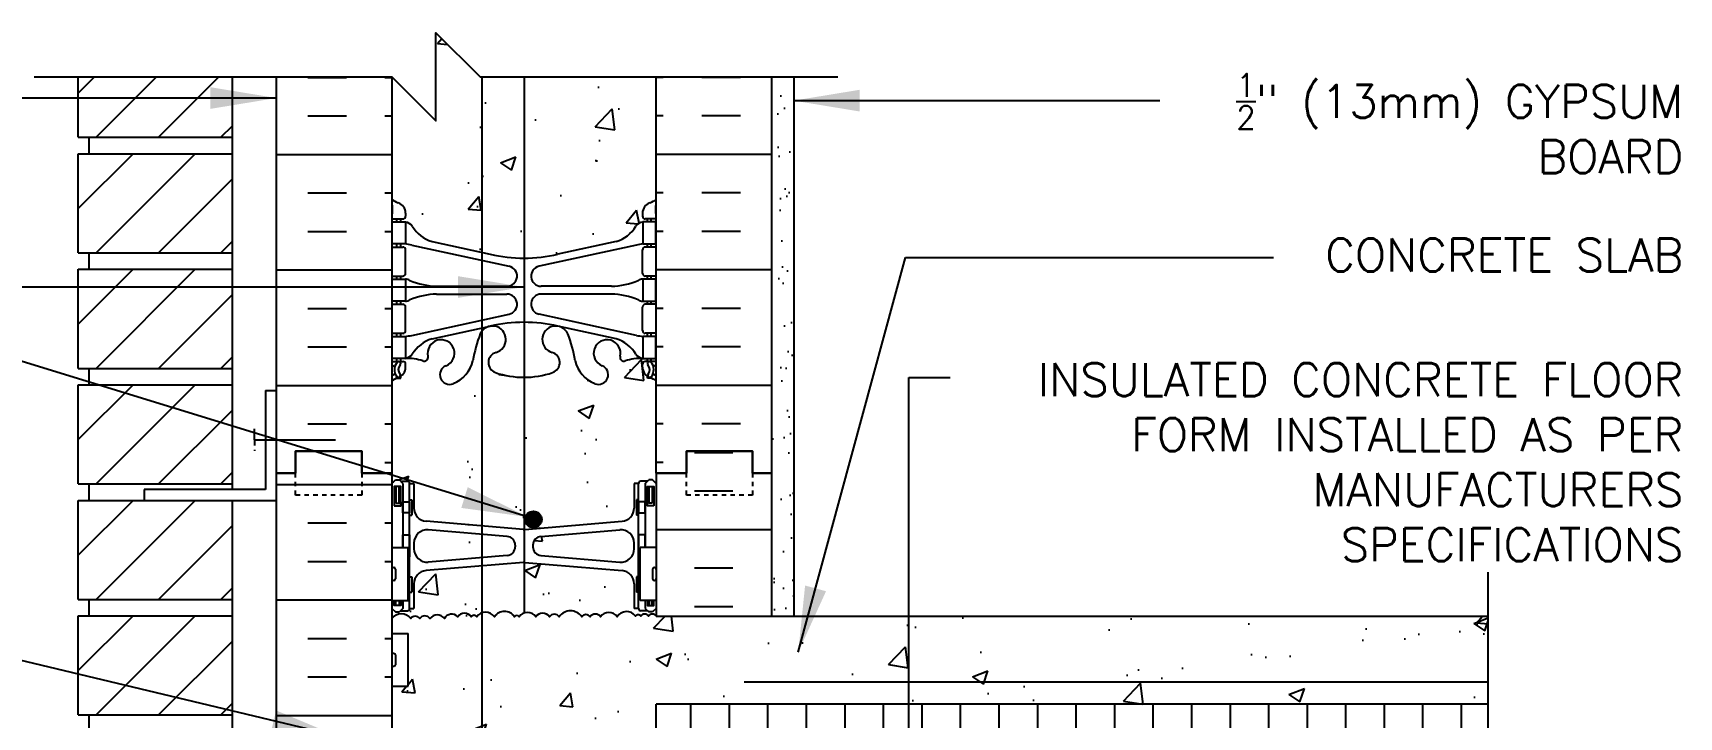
# Model space of a CAD drawing. Header units: inches. Extents: x 165.4 to 221.6, y 87.5 to 157.2.
# Drawn here: x 184.14 to 221.53, y 141.7 to 157.24 of the extents above; entities that cross this region are included whole.
import ezdxf

# ---------------------------------------------------------------- set-up
doc = ezdxf.new("R2010")
doc.units = ezdxf.units.IN
doc.header["$LTSCALE"] = 0.5
doc.header["$MEASUREMENT"] = 0
doc.linetypes.add('DASHED2', pattern=[0.375, 0.25, -0.125])
for name, color, linetype in [('HATCH', 12, 'Continuous'), ('line25', 2, 'Continuous'), ('LINE3', 3, 'Continuous'), ('LINE50', 5, 'Continuous'), ('LINE9', 9, 'Continuous'), ('TEXT', 4, 'Continuous'), ('Web_Edge', 9, 'Continuous')]:
    doc.layers.add(name, color=color, linetype=linetype)
doc.styles.add('DIM', font='romans.shx', dxfattribs={"width": 0.7})
doc.styles.add('ROMANS', font='romans.shx', dxfattribs={"height": 0.75})
doc.styles.get("Standard").update_dxf_attribs({"font": 'romans.shx', "height": 0.75})
doc.linetypes.add('STEEL', pattern='A,0.5,-0.2,["X",Standard,S=0.1,R=0,X=-0.1,Y=-0.05],-0.1', length=0.8)
doc.dimstyles.new('ext_8', dxfattribs={"dimscale": 8, "dimtxt": 0.09375, "dimasz": 0.09375, "dimexe": 0.09375, "dimexo": 0.0625, "dimgap": 0.0625, "dimtad": 1, "dimdec": 1, "dimzin": 3, "dimdsep": 46, "dimlunit": 4, "dimtxsty": 'DIM', "dimcen": 0.09, "dimdle": 0.09375, "dimclrt": 4, "dimadec": 0, "dimazin": 0, "dimtfac": 1, "dimtdec": 1, "dimtmove": 2, "dimatfit": 3, "dimfxl": 1, "dimfrac": 2, "dimtolj": 1, "dimtzin": 0, "dimarcsym": 0})

msp = doc.modelspace()

# ---------------------------------------------------------------- hatches: boundary and pattern name
at = {"layer": 'HATCH'}
h = msp.add_hatch(dxfattribs=at)
h.set_pattern_fill('AR-CONC', color=256, scale=0.5)
h.set_pattern_definition([(50, (0, 0), (3.5863, -0.31376), [0.375, -4.125]), (355, (0, 0), (-0.693757, 3.76096), [0.3, -3.3]), (100.4514, (0.299, -0.026), (2.892544, 3.4472), [0.3187, -3.50571]), (46.1842, (0, 1), (5.33621, -0.8276), [0.5625, -6.1875]), (96.6356, (0.4447, 0.931), (4.67331, 4.87059), [0.47805, -5.25857]), (351.1842, (0, 1), (4.67331, 4.87059), [0.45, -4.95]), (21, (0.5, 0.75), (2.984535, -2.013094), [0.375, -4.125]), (326, (0.5, 0.75), (1.216577, 3.62575), [0.3, -3.3]), (71.4514, (0.7487, 0.5822), (4.20111, 1.612656), [0.3187, -3.50571]), (37.5, (0, 0), (0.060799, 1.664469), [0, -3.26, 0, -3.35, 0, -3.3125]), (7.5, (0, 0), (1.315348, 1.972059), [0, -1.91, 0, -3.185, 0, -1.2625]), (327.5, (-1.115, 0), (2.669112, -0.1127744), [0, -1.25, 0, -3.9, 0, -5.175]), (317.5, (-1.615, 0), (2.91593, 0.500525), [0, -1.625, 0, -2.59, 0, -3.675])])
h.paths.add_polyline_path([(198.297, 140.492), (198.297, 141.992), (217.193, 141.992), (217.193, 143.992), (198.297, 143.992), (198.297, 143.992, 0.494469), (198.122, 143.992, 0.520567), (197.947, 143.992, 0.520567), (197.829, 143.992, 0.520567), (197.41, 143.976, 0.520567), (197.034, 143.976, 0.520567), (196.797, 143.976, 0.520567), (196.607, 143.976, 0.520567), (196.095, 143.976, 0.520567), (195.872, 143.976, 0.520567), (195.561, 143.976, 0.520567), (195.185, 143.976, 0.520567), (195.083, 143.976, 0.520567), (194.622, 143.976, 0.520567), (194.222, 143.976, 0.520567), (194.097, 143.976, 0.520567), (193.79, 143.976, 0.520567), (193.489, 143.934, 0.520567), (193.159, 143.934, 0.520567), (192.927, 143.934, 0.520567), (192.723, 143.934, 0.490353), (192.297, 143.934), (192.297, 143.597), (192.662, 143.597), (192.662, 142.397), (192.297, 142.397), (192.297, 141.647), (192.662, 141.647), (192.662, 140.447), (192.297, 140.447), (192.297, 139.697), (192.662, 139.697), (192.662, 138.617), (192.297, 138.617), (192.297, 137.867), (192.662, 137.867), (192.662, 136.787), (192.297, 136.787), (192.297, 136.037), (192.662, 136.037), (192.662, 134.837), (192.297, 134.837), (192.297, 134.434, -0.490353), (192.723, 134.434, -0.520567), (192.927, 134.434, -0.520567), (193.159, 134.434, -0.520567), (193.489, 134.434, -0.520567), (193.79, 134.476, -0.520567), (194.097, 134.476, -0.520567), (194.222, 134.476, -0.520567), (194.622, 134.476, -0.520567), (195.083, 134.476, -0.520567), (195.185, 134.476, -0.520567), (195.561, 134.476, -0.520567), (195.872, 134.476, -0.520567), (196.095, 134.476, -0.520567), (196.607, 134.476, -0.520567), (196.797, 134.476, -0.520567), (197.034, 134.476, -0.520567), (197.41, 134.476, -0.520567), (197.829, 134.492, -0.520567), (197.947, 134.492, -0.520567), (198.122, 134.492, -0.49787), (198.297, 134.492), (198.297, 135.992)])
h.paths.add_polyline_path([(197.797, 144.725, 0.390098), (197.522, 145.024), (195.314, 145.208, 0.041604), (195.28, 145.208), (193.072, 145.024, 0.390098), (192.797, 144.725), (192.797, 144.164), (192.697, 144.164, -0.414214), (192.647, 144.114), (192.497, 144.114), (192.467, 144.084), (192.377, 144.084), (192.297, 144.164), (192.297, 143.934, -0.490353), (192.723, 143.934, -0.520567), (192.927, 143.934, -0.520567), (193.159, 143.934, -0.520567), (193.489, 143.934, -0.520567), (193.79, 143.976, -0.520567), (194.097, 143.976, -0.520567), (194.222, 143.976, -0.520567), (194.622, 143.976, -0.520567), (195.083, 143.976, -0.520567), (195.185, 143.976, -0.520567), (195.561, 143.976, -0.520567), (195.872, 143.976, -0.520567), (196.095, 143.976, -0.520567), (196.607, 143.976, -0.520567), (196.797, 143.976, -0.520567), (197.034, 143.976, -0.520567), (197.41, 143.976, -0.520567), (197.829, 143.992, -0.520567), (197.947, 143.992, -0.520567), (198.122, 143.992, -0.494469), (198.297, 143.992), (198.297, 144.164), (198.217, 144.084), (198.127, 144.084), (198.097, 144.114), (197.947, 144.114, -0.414214), (197.897, 144.164), (197.797, 144.164)])
h.paths.add_polyline_path([(198.297, 149.331, 0.064398), (198.187, 149.397), (198.097, 149.397), (198.097, 149.439, -0.249069), (197.987, 149.646), (197.987, 149.713, -0.414214), (198.05, 149.776), (198.097, 149.776), (198.097, 149.846), (197.992, 149.846, 0.10046), (197.598, 149.788, -0.601435), (197.479, 149.893, 2.182095), (197.069, 149.68, -1), (196.905, 149.272, -0.24438), (196.457, 149.793, 0.053157), (196.291, 150.407, 1.553132), (195.933, 149.982, -0.735593), (195.946, 149.524, -0.082755), (195.297, 149.416, -0.082755), (194.649, 149.524, -0.735593), (194.661, 149.982, 1.553132), (194.303, 150.407, 0.053157), (194.137, 149.793, -0.24438), (193.689, 149.272, -1), (193.525, 149.68, 2.182095), (193.115, 149.893, -0.601435), (192.996, 149.788, 0.10046), (192.602, 149.846), (192.497, 149.846), (192.497, 149.776), (192.545, 149.776, -0.414214), (192.607, 149.713), (192.607, 149.646, -0.249069), (192.497, 149.439), (192.497, 149.397), (192.407, 149.397, 0.064398), (192.297, 149.331), (192.297, 147.242), (192.297, 147.004), (192.377, 147.084), (192.467, 147.084), (192.497, 147.054), (192.647, 147.054, -0.414214), (192.697, 147.004), (192.797, 147.004), (192.797, 146.444, 0.390098), (193.072, 146.145), (195.281, 145.961, 0.041477), (195.314, 145.961), (197.522, 146.145, 0.390098), (197.797, 146.444), (197.797, 147.004), (197.897, 147.004, -0.414214), (197.947, 147.054), (198.097, 147.054), (198.127, 147.084), (198.217, 147.084), (198.297, 147.004), (198.297, 147.242)])
h.paths.add_polyline_path([(198.154, 153.381, 0.082415), (198.297, 153.46), (198.297, 156.242), (194.297, 156.242), (193.297, 157.242), (193.297, 155.242), (192.307, 156.232), (192.297, 156.232), (192.297, 153.46, 0.082415), (192.44, 153.381, -0.317837), (192.607, 153.146), (192.607, 153.078, -0.414214), (192.545, 153.016), (192.497, 153.016), (192.497, 152.946), (192.602, 152.946, -0.188973), (192.758, 152.851, 0.196323), (193.207, 152.505), (194.529, 152.214, 0.057795), (195.297, 152.125, 0.057795), (196.065, 152.214), (197.387, 152.505, 0.196323), (197.836, 152.851, -0.188973), (197.992, 152.946), (198.097, 152.946), (198.097, 153.016), (198.05, 153.016, -0.414214), (197.987, 153.078), (197.987, 153.146, -0.317837)])
h.paths.add_polyline_path([(194.914, 145.801), (193.122, 145.95, 0.438748), (192.797, 145.651), (192.797, 145.517, 0.438748), (193.122, 145.218), (194.914, 145.368, 0.4157), (195.096, 145.584, 0.4157)])
h.paths.add_polyline_path([(197.797, 145.517), (197.797, 145.651, 0.438748), (197.472, 145.95), (195.681, 145.801, 0.4157), (195.498, 145.584, 0.4157), (195.681, 145.368), (197.472, 145.218, 0.438748)])
h.paths.add_polyline_path([(197.797, 134.231), (197.897, 134.231, -0.414214), (197.947, 134.281), (198.097, 134.281), (198.127, 134.311), (198.217, 134.311), (198.297, 134.231), (198.297, 134.492, 0.49787), (198.122, 134.492, 0.520567), (197.947, 134.492, 0.520567), (197.829, 134.492, 0.520567), (197.41, 134.476, 0.520567), (197.034, 134.476, 0.520567), (196.797, 134.476, 0.520567), (196.607, 134.476, 0.520567), (196.095, 134.476, 0.520567), (195.872, 134.476, 0.520567), (195.561, 134.476, 0.520567), (195.185, 134.476, 0.520567), (195.083, 134.476, 0.520567), (194.622, 134.476, 0.520567), (194.222, 134.476, 0.520567), (194.097, 134.476, 0.520567), (193.79, 134.476, 0.520567), (193.489, 134.434, 0.520567), (193.159, 134.434, 0.520567), (192.927, 134.434, 0.520567), (192.723, 134.434, 0.490353), (192.297, 134.434), (192.297, 134.231), (192.377, 134.311), (192.467, 134.311), (192.497, 134.281), (192.647, 134.281, -0.414214), (192.697, 134.231), (192.797, 134.231), (192.797, 133.67, 0.390098), (193.072, 133.371), (195.281, 133.188, 0.04154), (195.314, 133.188), (197.522, 133.371, 0.390098), (197.797, 133.67)])
h.paths.add_polyline_path([(198.297, 130.937), (197.932, 130.937), (197.932, 131.344, -0.327813), (197.897, 131.391), (197.797, 131.391), (197.797, 131.952, 0.390098), (197.522, 132.251), (195.314, 132.435, 0.04154), (195.281, 132.435), (193.072, 132.251, 0.390098), (192.797, 131.952), (192.797, 131.391), (192.697, 131.391, -0.327813), (192.662, 131.344), (192.662, 130.937), (192.297, 130.937), (192.297, 129.242), (192.297, 127.153, 0.064398), (192.407, 127.087), (192.497, 127.087), (192.497, 127.045, -0.249069), (192.607, 126.838), (192.607, 126.77, -0.414214), (192.545, 126.708), (192.497, 126.708), (192.497, 126.638), (192.602, 126.638, 0.10046), (192.996, 126.695, -0.601435), (193.115, 126.59, 2.182095), (193.525, 126.803, -1), (193.689, 127.212, -0.24438), (194.137, 126.691, 0.053157), (194.303, 126.077, 1.553132), (194.661, 126.501, -0.735593), (194.649, 126.959, -0.082755), (195.297, 127.067, -0.082755), (195.946, 126.959, -0.735593), (195.933, 126.501, 1.553132), (196.291, 126.077, 0.053157), (196.457, 126.691, -0.24438), (196.905, 127.212, -1), (197.069, 126.803, 2.182095), (197.479, 126.59, -0.601435), (197.598, 126.695, 0.10046), (197.992, 126.638), (198.097, 126.638), (198.097, 126.708), (198.05, 126.708, -0.414214), (197.987, 126.77), (197.987, 126.838, -0.249069), (198.097, 127.045), (198.097, 127.087), (198.187, 127.087, 0.064398), (198.297, 127.153), (198.297, 129.242)])
h.paths.add_polyline_path([(194.914, 133.028), (193.122, 133.177, 0.438748), (192.797, 132.878), (192.797, 132.744, 0.438748), (193.122, 132.445), (194.914, 132.594, 0.4157), (195.096, 132.811, 0.4157)])
h.paths.add_polyline_path([(197.797, 132.878, 0.438748), (197.472, 133.177), (195.681, 133.028, 0.4157), (195.498, 132.811, 0.4157), (195.681, 132.594), (197.472, 132.445, 0.438748), (197.797, 132.744)])
h.paths.add_polyline_path([(198.297, 123.023, 0.082415), (198.154, 123.102, -0.317837), (197.987, 123.338), (197.987, 123.405, -0.414214), (198.05, 123.468), (198.097, 123.468), (198.097, 123.538), (197.992, 123.538, -0.188973), (197.836, 123.633, 0.196323), (197.387, 123.979), (196.065, 124.27, 0.057795), (195.297, 124.359, 0.057795), (194.529, 124.27), (193.207, 123.979, 0.196323), (192.758, 123.633, -0.188973), (192.602, 123.538), (192.497, 123.538), (192.497, 123.468), (192.545, 123.468, -0.414214), (192.607, 123.405), (192.607, 123.338, -0.317837), (192.44, 123.102, 0.082415), (192.297, 123.023), (192.297, 120.242), (193.297, 119.242), (193.297, 121.242), (194.297, 120.242), (198.297, 120.242)])
h = msp.add_hatch(dxfattribs=at)
h.set_pattern_fill('AR-SAND', color=256, scale=0.5, style=0)
h.set_pattern_definition([(37.5, (3.1644, 1.582), (-0.0314967, 0.963412), [0, -0.76, 0, -0.85, 0, -0.8125]), (7.5, (3.1644, 1.582), (0.8848884, 1.411073), [0, -0.41, 0, -0.685, 0, -0.2625]), (327.5, (2.5494, 1.582), (1.557071, 0.0028295), [0, -0.25, 0, -0.9, 0, -1.175]), (317.5, (2.5494, 1.582), (1.503063, 0.438838), [0, -0.125, 0, -0.59, 0, -0.675])])
h.paths.add_polyline_path([(200.922, 143.992), (201.422, 143.992), (201.422, 156.242), (200.922, 156.242), (200.922, 147.242)])
h = msp.add_hatch(dxfattribs=at)
h.set_pattern_fill('INSUL', color=256, scale=7, style=0)
h.set_pattern_definition([(0, (-2733.8644, -267.7677), (0, 2.625), []), (0, (-2733.8644, -266.8927), (0, 2.625), [0.875, -0.875]), (0, (-2733.8644, -266.0177), (0, 2.625), [0.875, -0.875])])
h.paths.add_polyline_path([(189.672, 129.242), (190.11, 129.242), (190.11, 129.742), (191.61, 129.742), (191.61, 129.242), (192.297, 129.242), (192.297, 147.242), (191.61, 147.242), (191.61, 147.742), (190.11, 147.742), (190.11, 147.242), (189.672, 147.242)])
h = msp.add_hatch(dxfattribs=at)
h.set_pattern_fill('INSUL', color=256, scale=7, style=0)
h.set_pattern_definition([(0, (3.1644, 1.582), (0, 2.625), []), (0, (3.1644, 2.457), (0, 2.625), [0.875, -0.875]), (0, (3.1644, 3.332), (0, 2.625), [0.875, -0.875])])
h.paths.add_polyline_path([(200.922, 147.242), (200.485, 147.242), (200.485, 147.742), (198.985, 147.742), (198.985, 147.242), (198.297, 147.242), (198.297, 143.992), (200.922, 143.992)])
h.paths.add_polyline_path([(200.922, 134.492), (198.297, 134.492), (198.297, 129.242), (198.985, 129.242), (198.985, 129.742), (200.485, 129.742), (200.485, 129.242), (200.922, 129.242)])
h = msp.add_hatch(dxfattribs=at)
h.set_pattern_fill('INSUL', color=256, scale=7, angle=90, style=0)
h.set_pattern_definition([(90, (0.4602, 4.7657), (-2.625, 2e-16), []), (90, (-0.4148, 4.7657), (-2.625, 2e-16), [0.875, -0.875]), (90, (-1.2898, 4.7657), (-2.625, 2e-16), [0.875, -0.875])])
h.paths.add_polyline_path([(217.193, 141.992), (198.297, 141.992), (198.297, 140.492), (217.193, 140.492)])
h.paths.add_polyline_path([(217.193, 134.492), (217.193, 135.992), (198.297, 135.992), (198.297, 134.492)])
at = {"layer": 'LINE3'}
msp.add_hatch(color=256, dxfattribs=at).paths.add_polyline_path([(195.696, 146.186, 1), (195.321, 146.186, 1)])

# ---------------------------------------------------------------- linework, layer by layer
at = {"layer": 'HATCH'}
for p, q in [((185.172, 155.876), (185.538, 156.242)), ((185.58, 154.87), (186.952, 156.242)), ((186.994, 154.87), (188.366, 156.242)), ((190.386, 156.232), (191.261, 156.232)), ((192.136, 156.232), (192.297, 156.232)), ((198.459, 156.232), (198.297, 156.232)), ((200.209, 156.232), (199.334, 156.232)), ((190.386, 155.357), (191.261, 155.357)), ((192.136, 155.357), (192.297, 155.357)), ((198.459, 155.357), (198.297, 155.357)), ((200.209, 155.357), (199.334, 155.357)), ((188.409, 154.87), (188.672, 155.134)), ((185.172, 153.251), (186.416, 154.495)), ((185.58, 152.245), (187.83, 154.495)), ((189.672, 154.482), (192.297, 154.482)), ((200.922, 154.482), (198.297, 154.482)), ((186.994, 152.245), (188.672, 153.923)), ((190.386, 153.607), (191.261, 153.607)), ((192.136, 153.607), (192.297, 153.607)), ((198.459, 153.607), (198.297, 153.607)), ((200.209, 153.607), (199.334, 153.607)), ((190.386, 152.732), (191.261, 152.732)), ((192.136, 152.732), (192.297, 152.732)), ((198.459, 152.732), (198.297, 152.732)), ((200.209, 152.732), (199.334, 152.732)), ((188.409, 152.245), (188.672, 152.509)), ((185.172, 150.626), (186.416, 151.87)), ((185.58, 149.62), (187.83, 151.87)), ((189.672, 151.857), (192.297, 151.857)), ((200.922, 151.857), (198.297, 151.857)), ((186.994, 149.62), (188.672, 151.298)), ((190.386, 150.982), (191.261, 150.982)), ((192.136, 150.982), (192.297, 150.982)), ((198.459, 150.982), (198.297, 150.982)), ((200.209, 150.982), (199.334, 150.982)), ((190.386, 150.107), (191.261, 150.107)), ((192.136, 150.107), (192.297, 150.107)), ((198.459, 150.107), (198.297, 150.107)), ((200.209, 150.107), (199.334, 150.107)), ((188.409, 149.62), (188.672, 149.884)), ((185.172, 148.001), (186.416, 149.245)), ((185.58, 146.995), (187.83, 149.245)), ((189.672, 149.232), (192.297, 149.232)), ((200.922, 149.232), (198.297, 149.232)), ((186.994, 146.995), (188.672, 148.673)), ((190.386, 148.357), (191.261, 148.357)), ((192.136, 148.357), (192.297, 148.357)), ((198.459, 148.357), (198.297, 148.357)), ((200.209, 148.357), (199.334, 148.357)), ((192.136, 147.482), (192.297, 147.482)), ((198.459, 147.482), (198.297, 147.482)), ((188.409, 146.995), (188.672, 147.259)), ((185.172, 145.376), (186.416, 146.62)), ((185.58, 144.37), (187.83, 146.62)), ((186.994, 144.37), (188.672, 146.048)), ((188.409, 144.37), (188.672, 144.634)), ((185.172, 142.751), (186.416, 143.995)), ((185.58, 141.745), (187.83, 143.995)), ((186.994, 141.745), (188.672, 143.423)), ((188.409, 141.745), (188.672, 142.009))]:
    msp.add_line(p, q, dxfattribs=at)
msp.add_lwpolyline([(198.297, 143.992, 0.494469), (198.122, 143.992, 0.520567), (197.947, 143.992, 0.520567), (197.829, 143.992, 0.520567), (197.41, 143.976, 0.520567), (197.034, 143.976, 0.520567), (196.797, 143.976, 0.520567), (196.607, 143.976, 0.520567), (196.095, 143.976, 0.520567), (195.872, 143.976, 0.520567), (195.561, 143.976, 0.520567), (195.185, 143.976, 0.520567), (195.083, 143.976, 0.520567), (194.622, 143.976, 0.520567), (194.222, 143.976, 0.520567), (194.097, 143.976, 0.520567), (193.79, 143.976, 0.520567), (193.489, 143.934, 0.520567), (193.159, 143.934, 0.520567), (192.927, 143.934, 0.520567), (192.723, 143.934, 0.490353), (192.297, 143.934)], format="xyb", dxfattribs=at)
at = {"layer": 'line25'}
for p, q in [((185.172, 154.87), (185.172, 156.242)), ((188.672, 146.87), (188.672, 156.242)), ((192.297, 156.242), (192.297, 147.242)), ((198.297, 147.242), (198.297, 156.242)), ((185.172, 154.87), (188.672, 154.87)), ((185.422, 154.495), (185.422, 154.87)), ((185.172, 154.495), (188.672, 154.495)), ((185.172, 152.245), (185.172, 154.495)), ((185.172, 152.245), (188.672, 152.245)), ((185.422, 151.87), (185.422, 152.245)), ((185.172, 151.87), (188.672, 151.87)), ((185.172, 149.62), (185.172, 151.87)), ((185.172, 149.62), (188.672, 149.62)), ((185.422, 149.245), (185.422, 149.62)), ((185.172, 149.245), (188.672, 149.245)), ((185.172, 146.995), (185.172, 149.245)), ((185.172, 146.995), (188.672, 146.995)), ((185.422, 146.62), (185.422, 146.995)), ((192.297, 147.242), (192.297, 129.242)), ((198.297, 147.242), (198.297, 143.992)), ((185.172, 146.62), (188.672, 146.62)), ((185.172, 144.37), (185.172, 146.62)), ((188.672, 128.495), (188.672, 146.62)), ((192.297, 145.547), (192.662, 145.547)), ((192.662, 144.347), (192.662, 145.547)), ((198.297, 145.547), (197.932, 145.547)), ((197.932, 144.347), (197.932, 145.547)), ((185.172, 144.37), (188.672, 144.37)), ((185.422, 143.995), (185.422, 144.37)), ((192.297, 144.347), (192.662, 144.347)), ((198.297, 144.347), (197.932, 144.347)), ((185.172, 143.995), (188.672, 143.995)), ((185.172, 141.745), (185.172, 143.995)), ((198.297, 143.992), (217.193, 143.992)), ((192.297, 143.597), (192.662, 143.597)), ((192.662, 142.397), (192.662, 143.597)), ((192.297, 142.397), (192.662, 142.397)), ((185.172, 141.745), (188.672, 141.745)), ((185.422, 141.37), (185.422, 141.745)), ((217.193, 141.992), (198.297, 141.992)), ((198.297, 140.492), (198.297, 141.992))]:
    msp.add_line(p, q, dxfattribs=at)
at = {"layer": 'LINE3'}
for p, q in [((194.349, 120.242), (194.349, 156.242)), ((195.297, 156.242), (195.297, 144.061))]:
    msp.add_line(p, q, dxfattribs=at)
at = {"layer": 'LINE3', "linetype": 'STEEL'}
msp.add_line((217.193, 142.492), (200.297, 142.492), dxfattribs=at)
at = {"layer": 'LINE3'}
msp.add_circle((195.509, 146.186), 0.188, dxfattribs=at)
at = {"layer": 'LINE50'}
for p, q in [((189.672, 147.242), (189.672, 156.242)), ((200.922, 147.242), (200.922, 156.242)), ((189.672, 129.242), (189.672, 147.242)), ((200.922, 143.992), (200.922, 147.242))]:
    msp.add_line(p, q, dxfattribs=at)
for points in [[(189.672, 147.242), (190.11, 147.242), (190.11, 147.742), (191.61, 147.742), (191.61, 147.242), (192.297, 147.242)], [(192.297, 147.242), (191.61, 147.242), (191.61, 147.742), (190.11, 147.742), (190.11, 147.242), (189.672, 147.242)], [(200.922, 147.242), (200.485, 147.242), (200.485, 147.742), (198.985, 147.742), (198.985, 147.242), (198.297, 147.242)], [(198.297, 147.242), (198.985, 147.242), (198.985, 147.742), (200.485, 147.742), (200.485, 147.242), (200.922, 147.242)]]:
    msp.add_lwpolyline(points, dxfattribs=at)
at = {"layer": 'LINE9'}
for p, q in [((201.422, 156.242), (201.422, 143.992)), ((189.422, 149.12), (189.422, 146.87)), ((189.422, 149.12), (189.672, 149.12)), ((189.172, 147.995), (189.172, 148.245)), ((189.172, 147.995), (191.018, 147.995)), ((192.297, 147.004), (192.377, 147.084)), ((192.377, 147.084), (192.467, 147.084)), ((192.547, 147.004), (192.467, 147.084)), ((192.497, 147.054), (192.647, 147.054)), ((192.547, 147.054), (192.647, 147.054)), ((192.547, 147.004), (192.547, 145.547)), ((192.697, 147.004), (192.797, 147.004)), ((192.697, 144.164), (192.697, 147.004)), ((192.697, 146.984), (192.697, 146.984)), ((192.797, 147.004), (192.797, 146.444)), ((197.797, 147.004), (197.797, 146.444)), ((197.897, 147.004), (197.797, 147.004)), ((197.897, 144.164), (197.897, 147.004)), ((197.897, 146.984), (197.897, 146.984)), ((198.047, 147.054), (197.947, 147.054)), ((198.097, 147.054), (197.947, 147.054)), ((198.047, 147.004), (198.127, 147.084)), ((198.047, 147.004), (198.047, 145.547)), ((198.217, 147.084), (198.127, 147.084)), ((198.297, 147.004), (198.217, 147.084)), ((189.422, 146.87), (186.672, 146.87)), ((186.672, 146.87), (186.672, 146.62)), ((186.672, 146.62), (189.672, 146.62)), ((192.697, 146.634), (192.747, 146.634)), ((192.747, 146.634), (192.747, 146.284)), ((197.897, 146.634), (197.847, 146.634)), ((197.847, 146.634), (197.847, 146.284)), ((192.697, 146.284), (192.747, 146.284)), ((197.897, 146.284), (197.847, 146.284)), ((195.281, 145.961), (193.072, 146.145)), ((194.914, 145.801), (193.122, 145.95)), ((195.314, 145.961), (197.522, 146.145)), ((195.681, 145.801), (197.472, 145.95)), ((192.797, 145.651), (192.797, 145.517)), ((195.097, 145.602), (195.097, 145.567)), ((195.497, 145.602), (195.497, 145.567)), ((197.797, 145.517), (197.797, 145.651)), ((192.297, 145.057), (192.297, 144.837)), ((192.337, 145.097), (192.337, 145.097)), ((192.377, 145.057), (192.377, 144.837)), ((195.281, 145.208), (193.072, 145.024)), ((194.914, 145.368), (193.122, 145.218)), ((195.314, 145.208), (197.522, 145.024)), ((195.681, 145.368), (197.472, 145.218)), ((198.217, 145.057), (198.217, 144.837)), ((198.257, 145.097), (198.257, 145.097)), ((198.297, 145.057), (198.297, 144.837)), ((192.297, 145.002), (192.297, 145.002)), ((192.297, 144.892), (192.297, 144.892)), ((192.337, 144.797), (192.337, 144.797)), ((192.697, 144.884), (192.747, 144.884)), ((192.747, 144.884), (192.747, 144.534)), ((192.797, 144.725), (192.797, 144.164)), ((197.797, 144.725), (197.797, 144.164)), ((197.847, 144.884), (197.847, 144.534)), ((197.897, 144.884), (197.847, 144.884)), ((198.217, 145.002), (198.217, 145.002)), ((198.217, 144.892), (198.217, 144.892)), ((198.257, 144.797), (198.257, 144.797)), ((192.547, 144.347), (192.547, 144.164)), ((192.697, 144.534), (192.747, 144.534)), ((197.897, 144.534), (197.847, 144.534)), ((198.047, 144.347), (198.047, 144.164)), ((192.297, 144.164), (192.377, 144.084)), ((192.377, 144.084), (192.467, 144.084)), ((192.547, 144.164), (192.467, 144.084)), ((192.497, 144.114), (192.647, 144.114)), ((192.547, 144.114), (192.647, 144.114)), ((192.697, 144.164), (192.797, 144.164)), ((197.897, 144.164), (197.797, 144.164)), ((198.097, 144.114), (197.947, 144.114)), ((198.047, 144.114), (197.947, 144.114)), ((198.047, 144.164), (198.127, 144.084)), ((198.217, 144.084), (198.127, 144.084)), ((198.297, 144.164), (198.217, 144.084)), ((192.297, 143.107), (192.297, 142.887)), ((192.297, 143.052), (192.297, 143.052)), ((192.297, 142.942), (192.297, 142.942)), ((192.337, 143.147), (192.337, 143.147)), ((192.337, 142.847), (192.337, 142.847)), ((192.377, 143.107), (192.377, 142.887))]:
    msp.add_line(p, q, dxfattribs=at)
at = {"layer": 'LINE9', "linetype": 'DASHED2'}
msp.add_line((189.172, 147.995), (189.172, 147.745), dxfattribs=at)
at = {"layer": 'LINE9'}
for points in [[(184.172, 156.242), (192.297, 156.242), (193.297, 155.242), (193.297, 157.242), (194.297, 156.242), (202.422, 156.242)], [(192.547, 145.547), (192.547, 145.834), (192.697, 145.834), (192.697, 145.334), (192.662, 145.334)], [(198.047, 145.547), (198.047, 145.834), (197.897, 145.834), (197.897, 145.334), (197.932, 145.334)], [(192.662, 144.584), (192.697, 144.584), (192.697, 144.834), (192.662, 144.834)], [(197.932, 144.584), (197.897, 144.584), (197.897, 144.834), (197.932, 144.834)], [(217.193, 133.492), (217.193, 138.242), (216.193, 139.242), (218.193, 139.242), (217.193, 140.242), (217.193, 144.992)], [(192.497, 144.347), (192.497, 144.234), (192.347, 144.234), (192.347, 144.347)], [(192.457, 144.347), (192.457, 144.234), (192.387, 144.234), (192.387, 144.347)], [(198.097, 144.347), (198.097, 144.234), (198.247, 144.234), (198.247, 144.347)], [(198.137, 144.347), (198.137, 144.234), (198.207, 144.234), (198.207, 144.347)]]:
    msp.add_lwpolyline(points, dxfattribs=at)
at = {"layer": 'LINE9', "linetype": 'DASHED2', "ltscale": 0.15}
for points in [[(191.61, 147.242), (191.61, 147.242), (191.61, 146.742), (190.11, 146.742), (190.11, 147.242), (190.11, 147.242)], [(200.485, 147.242), (200.485, 147.242), (200.485, 146.742), (198.985, 146.742), (198.985, 147.242), (198.985, 147.242)]]:
    msp.add_lwpolyline(points, dxfattribs=at)
at = {"layer": 'LINE9'}
for points in [[(192.347, 146.494), (192.497, 146.494), (192.497, 146.934), (192.347, 146.934)], [(192.387, 146.554), (192.457, 146.554), (192.457, 146.934), (192.387, 146.934)], [(198.247, 146.494), (198.097, 146.494), (198.097, 146.934), (198.247, 146.934)], [(198.207, 146.554), (198.137, 146.554), (198.137, 146.934), (198.207, 146.934)], [(192.697, 146.334), (192.547, 146.334), (192.547, 146.584), (192.697, 146.584)], [(197.897, 146.334), (198.047, 146.334), (198.047, 146.584), (197.897, 146.584)]]:
    msp.add_lwpolyline(points, close=True, dxfattribs=at)
for centre, radius, start, end in [((192.647, 147.004), 0.05, 0, 90), ((197.947, 147.004), 0.05, 90, 180), ((193.097, 146.444), 0.3, 180, 265.2426), ((197.497, 146.444), 0.3, 274.7574, 0), ((193.097, 145.651), 0.3, 85.2426, 180), ((195.297, 146.16), 0.2, 265.2426, 274.7574), ((197.497, 145.651), 0.3, 0, 94.7574), ((193.097, 145.517), 0.3, 180, 274.7574), ((194.897, 145.602), 0.2, 0, 85.2426), ((194.897, 145.567), 0.2, 274.7574, 0), ((195.697, 145.602), 0.2, 94.7574, 180), ((195.697, 145.567), 0.2, 180, 265.2426), ((197.497, 145.517), 0.3, 265.2426, 0), ((192.337, 145.057), 0.04, 90, 180), ((192.337, 145.057), 0.04, 0, 90), ((195.297, 145.009), 0.2, 85.2426, 94.7574), ((198.257, 145.057), 0.04, 90, 180), ((198.257, 145.057), 0.04, 0, 90), ((192.337, 144.837), 0.04, 180, 270), ((192.337, 144.837), 0.04, 270, 0), ((193.097, 144.725), 0.3, 94.7574, 180), ((197.497, 144.725), 0.3, 0, 85.2426), ((198.257, 144.837), 0.04, 180, 270), ((198.257, 144.837), 0.04, 270, 0), ((192.647, 144.164), 0.05, 270, 0), ((197.947, 144.164), 0.05, 180, 270), ((192.337, 143.107), 0.04, 90, 180), ((192.337, 142.887), 0.04, 180, 270), ((192.337, 143.107), 0.04, 0, 90), ((192.337, 142.887), 0.04, 270, 0)]:
    msp.add_arc(centre, radius, start, end, dxfattribs=at)
at = {"layer": 'Web_Edge'}
for p, q in [((192.307, 153.136), (192.307, 153.322)), ((198.287, 153.136), (198.287, 153.322)), ((192.297, 153.016), (192.545, 153.016)), ((192.407, 152.946), (192.407, 153.016)), ((192.497, 152.946), (192.497, 153.016)), ((192.607, 153.146), (192.607, 153.078)), ((197.987, 153.146), (197.987, 153.078)), ((198.297, 153.016), (198.05, 153.016)), ((198.097, 152.946), (198.097, 153.016)), ((198.187, 152.946), (198.187, 153.016)), ((192.297, 152.376), (192.545, 152.376)), ((192.407, 152.376), (192.407, 152.446)), ((192.497, 152.376), (192.497, 152.446)), ((192.607, 151.778), (192.607, 152.313)), ((192.746, 152.422), (194.957, 151.94)), ((193.207, 152.505), (194.529, 152.214)), ((197.848, 152.422), (195.637, 151.94)), ((197.387, 152.505), (196.065, 152.214)), ((197.987, 151.778), (197.987, 152.313)), ((198.297, 152.376), (198.05, 152.376)), ((198.097, 152.376), (198.097, 152.446)), ((198.187, 152.376), (198.187, 152.446)), ((192.297, 151.716), (192.545, 151.716)), ((192.407, 151.646), (192.407, 151.716)), ((192.497, 151.646), (192.497, 151.716)), ((193.312, 151.486), (194.908, 151.486)), ((197.282, 151.486), (195.686, 151.486)), ((198.297, 151.716), (198.05, 151.716)), ((198.097, 151.646), (198.097, 151.716)), ((198.187, 151.646), (198.187, 151.716)), ((192.297, 151.076), (192.545, 151.076)), ((192.407, 151.076), (192.407, 151.146)), ((192.497, 151.076), (192.497, 151.146)), ((193.312, 151.306), (194.908, 151.306)), ((197.282, 151.306), (195.686, 151.306)), ((198.297, 151.076), (198.05, 151.076)), ((198.097, 151.076), (198.097, 151.146)), ((198.187, 151.076), (198.187, 151.146)), ((192.607, 150.478), (192.607, 151.013)), ((192.746, 150.369), (194.957, 150.851)), ((197.848, 150.369), (195.637, 150.851)), ((197.987, 150.478), (197.987, 151.013)), ((192.297, 150.416), (192.545, 150.416)), ((192.407, 150.346), (192.407, 150.416)), ((192.497, 150.346), (192.497, 150.416)), ((193.207, 150.287), (194.529, 150.577)), ((197.387, 150.287), (196.065, 150.577)), ((198.297, 150.416), (198.05, 150.416)), ((198.097, 150.346), (198.097, 150.416)), ((198.187, 150.346), (198.187, 150.416)), ((192.297, 149.776), (192.545, 149.776)), ((192.297, 149.676), (192.339, 149.676)), ((192.407, 149.776), (192.407, 149.846)), ((192.497, 149.776), (192.497, 149.846)), ((192.607, 149.646), (192.607, 149.713)), ((197.987, 149.646), (197.987, 149.713)), ((198.297, 149.776), (198.05, 149.776)), ((198.097, 149.776), (198.097, 149.846)), ((198.187, 149.776), (198.187, 149.846)), ((198.297, 149.676), (198.255, 149.676)), ((192.407, 149.397), (192.497, 149.397)), ((192.497, 149.397), (192.497, 149.439)), ((198.097, 149.397), (198.097, 149.439)), ((198.187, 149.397), (198.097, 149.397))]:
    msp.add_line(p, q, dxfattribs=at)
for points in [[(192.302, 152.946), (192.602, 152.946), (192.602, 152.446), (192.302, 152.446)], [(198.292, 152.946), (197.992, 152.946), (197.992, 152.446), (198.292, 152.446)], [(192.302, 151.646), (192.602, 151.646), (192.602, 151.146), (192.302, 151.146)], [(198.292, 151.646), (197.992, 151.646), (197.992, 151.146), (198.292, 151.146)], [(192.302, 150.346), (192.602, 150.346), (192.602, 149.846), (192.302, 149.846)], [(198.292, 150.346), (197.992, 150.346), (197.992, 149.846), (198.292, 149.846)]]:
    msp.add_lwpolyline(points, close=True, dxfattribs=at)
for centre, radius, start, end in [((192.607, 153.853), 0.5, 231.6833, 250.5288), ((192.287, 153.322), 0.02, 360, 58.927), ((192.607, 153.853), 0.6, 238.8907, 238.927), ((192.357, 153.146), 0.25, 0, 70.5288), ((198.237, 153.146), 0.25, 109.4712, 180), ((197.987, 153.853), 0.5, 289.4712, 308.3167), ((198.307, 153.322), 0.02, 121.073, 180), ((197.987, 153.853), 0.6, 301.073, 301.1093), ((192.287, 153.136), 0.02, 299.988, 360), ((192.545, 153.078), 0.0625, 270, 0), ((192.559, 152.699), 0.25, 37.2777, 80.0823), ((198.035, 152.699), 0.25, 99.9177, 142.7223), ((198.05, 153.078), 0.0625, 180, 270), ((198.307, 153.136), 0.02, 180, 240.012), ((193.407, 153.228), 0.75, 210.155, 254.5838), ((197.188, 153.228), 0.75, 285.4162, 329.845), ((192.545, 152.313), 0.0625, 0, 90), ((192.511, 151.45), 1, 76.4291, 84.7991), ((195.297, 155.481), 3.356, 256.7692, 270), ((195.297, 155.481), 3.356, 270, 283.2308), ((198.083, 151.45), 1, 95.2009, 103.5709), ((198.05, 152.313), 0.0625, 90, 180), ((194.908, 151.716), 0.23, 270, 77.6055), ((195.686, 151.716), 0.23, 102.3945, 270), ((192.545, 151.778), 0.0625, 270, 0), ((192.598, 151.427), 0.219, 60.4937, 88.92), ((192.598, 151.427), 0.219, 60.4937, 88.92), ((193.342, 153.085), 1.6, 246.5673, 268.9203), ((193.342, 153.085), 1.6, 246.5673, 268.9203), ((197.252, 153.085), 1.6, 271.0797, 293.4327), ((197.252, 153.085), 1.6, 271.0797, 293.4327), ((197.996, 151.427), 0.219, 91.08, 119.5063), ((197.996, 151.427), 0.219, 91.08, 119.5063), ((198.05, 151.778), 0.0625, 180, 270), ((192.545, 151.013), 0.0625, 0, 90), ((192.598, 151.364), 0.219, 271.08, 299.5063), ((193.342, 149.706), 1.6, 91.0797, 113.4327), ((194.908, 151.076), 0.23, 282.3945, 90), ((195.686, 151.076), 0.23, 90, 257.6055), ((197.252, 149.706), 1.6, 66.5673, 88.9203), ((197.996, 151.364), 0.219, 240.4937, 268.92), ((198.05, 151.013), 0.0625, 90, 180), ((195.297, 147.31), 3.356, 90, 103.2308), ((195.297, 147.31), 3.356, 76.7692, 90), ((192.545, 150.478), 0.0625, 270, 0), ((192.511, 151.342), 1, 275.2009, 283.5709), ((197.1, 149.322), 3, 158.8016, 170.9727), ((194.579, 150.276), 0.305, 285.7253, 154.6218), ((196.016, 150.276), 0.305, 25.3782, 254.2747), ((193.494, 149.322), 3, 9.0273, 21.1984), ((198.083, 151.342), 1, 256.4291, 264.7991), ((198.05, 150.478), 0.0625, 180, 270), ((192.559, 150.092), 0.25, 279.9177, 322.7223), ((193.407, 149.564), 0.75, 105.4162, 149.845), ((193.412, 149.964), 0.305, 291.8037, 193.3205), ((194.726, 149.751), 0.24, 105.7253, 251.077), ((195.868, 149.751), 0.24, 288.923, 74.2747), ((197.182, 149.964), 0.305, 346.6795, 248.1963), ((197.188, 149.564), 0.75, 30.155, 74.5838), ((198.035, 150.092), 0.25, 217.2777, 260.0823), ((192.339, 149.656), 0.02, 345.8459, 90), ((192.601, 149.591), 0.25, 137.5391, 219.8855), ((192.45, 149.729), 0.045, 317.5391, 137.5391), ((192.357, 149.646), 0.25, 289.4712, 360), ((192.601, 149.591), 0.16, 137.5391, 219.9999), ((192.545, 149.713), 0.0625, 360, 90), ((192.658, 148.847), 1, 70.0933, 93.2121), ((193.028, 149.873), 0.09, 251.1349, 13.3205), ((193.607, 149.476), 0.22, 111.8037, 291.8037), ((193.412, 149.964), 0.745, 291.8037, 346.7348), ((197.182, 149.964), 0.745, 193.2652, 248.1963), ((196.987, 149.476), 0.22, 248.1963, 68.1963), ((197.567, 149.873), 0.09, 166.6795, 288.8651), ((197.936, 148.847), 1, 86.7879, 109.9067), ((198.05, 149.713), 0.0625, 90, 180), ((198.237, 149.646), 0.25, 180, 250.5288), ((198.145, 149.729), 0.045, 42.4609, 222.4609), ((197.993, 149.591), 0.16, 320.0001, 42.4609), ((197.993, 149.591), 0.25, 320.1145, 42.4609), ((198.255, 149.656), 0.02, 90, 194.1541), ((192.607, 148.939), 0.6, 114.9252, 121.1093), ((192.607, 148.939), 0.5, 109.4712, 128.3167), ((192.346, 149.501), 0.02, 294.9252, 19.2084), ((192.443, 149.46), 0.045, 218.552, 40.8121), ((195.297, 151.416), 2, 251.077, 270), ((195.297, 151.416), 2, 270, 288.923), ((198.151, 149.46), 0.045, 139.1879, 321.448), ((197.987, 148.939), 0.5, 51.6833, 70.5288), ((198.248, 149.501), 0.02, 160.7916, 245.0748), ((197.987, 148.939), 0.6, 58.8907, 65.0748)]:
    msp.add_arc(centre, radius, start, end, dxfattribs=at)

# ---------------------------------------------------------------- texts
at = {"layer": 'TEXT', "char_height": 0.75, "attachment_point": 6, "style": 'ROMANS'}
for s, insert, width in [('\\A1; {\\H0.7x;\\S1/2;}" (13mm) GYPSUM BOARD', (221.624, 155.186), 12.17415), ('\\A1;CONCRETE SLAB', (221.624, 152.195), 12.17415), ('INSULATED CONCRETE FLOOR FORM INSTALLED AS PER MANUFACTURERS SPECIFICATIONS', (221.624, 147.489), 17.62644)]:
    msp.add_mtext(s, dxfattribs=dict(at, insert=insert, width=width))

# ---------------------------------------------------------------- leaders
at = {"layer": 'TEXT'}
for points, override in [([(189.672, 155.762), (178.046, 155.762)], {"dimasz": 0.1875, "dimtad": 0}), ([(201.42, 155.703), (206.839, 155.703), (209.738, 155.703)], {"dimasz": 0.1875, "dimtad": 0}), ([(201.524, 143.173), (203.96, 152.137), (212.316, 152.137)], {"dimasz": 0.1875, "dimtad": 0}), ([(195.297, 151.468), (172.682, 151.468)], {"dimasz": 0.1875, "dimtad": 0}), ([(195.378, 146.243), (178.393, 151.468)], {"dimasz": 0.1875, "dimgap": 0.0625, "dimtad": 0}), ([(204.039, 135.837), (204.039, 149.41), (204.973, 149.41)], {"dimasz": 0.1875, "dimtad": 0}), ([(191.068, 141.259), (179.494, 144.025), (177.497, 144.025)], {"dimasz": 0.1875, "dimtad": 0})]:
    msp.add_leader(points, dimstyle='ext_8', override=override, dxfattribs=at)

doc.saveas('drawing.dxf')
